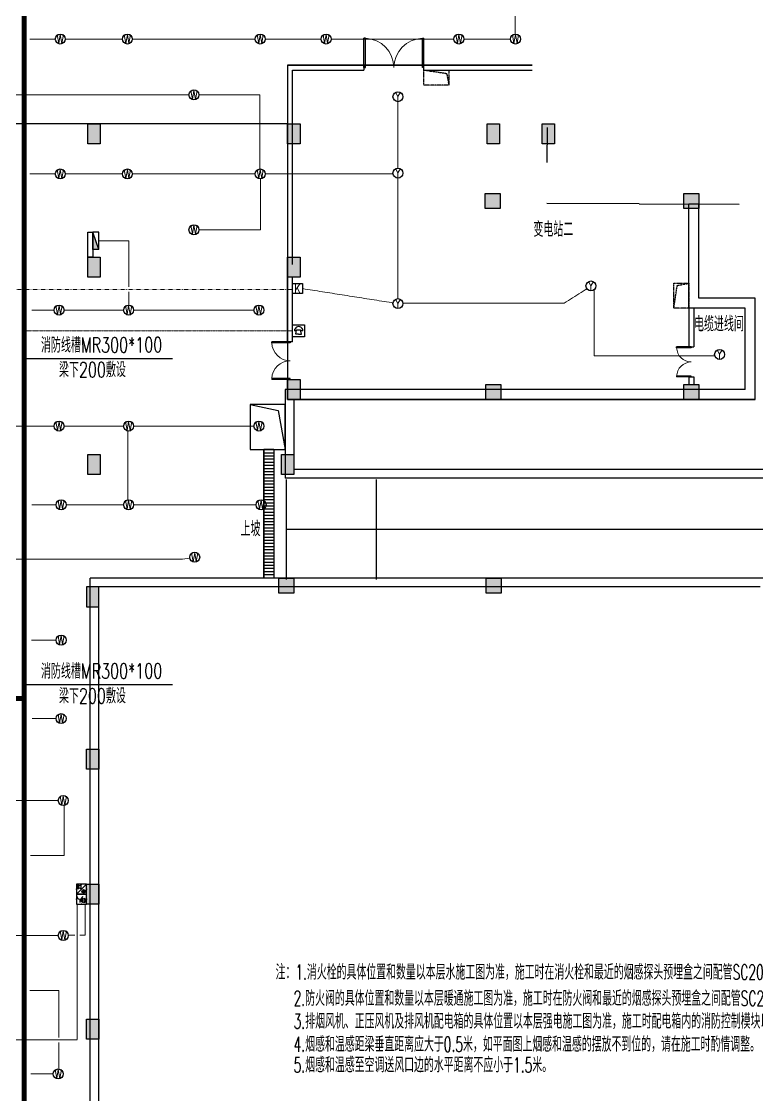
# Model space of a CAD drawing. Extents: x -1348811 to 123514, y -640545 to 749356.
# Drawn here: x -533452 to -504003, y -584104 to -541123 of the extents above; entities that cross this region are included whole.
import ezdxf
from ezdxf.enums import TextEntityAlignment as Align

# ---------------------------------------------------------------- set-up
doc = ezdxf.new("R2010")
doc.units = 0
doc.header["$LTSCALE"] = 10
doc.header["$MEASUREMENT"] = 0
for name, pattern in [('8.17_for siteplandwg$0$DASH', [0.35, 0.25, -0.1]), ('ACAD_ISO11W100', [33.5, 12, -3, 12, -3, 0.5, -3]), ('DASH', [0.35, 0.25, -0.1]), ('DASHDOT', [25.4, 12.7, -6.35, 0, -6.35]), ('DASHED', [0.75, 0.5, -0.25]), ('常规', [20, 10, 0, 10])]:
    doc.linetypes.add(name, pattern=pattern)
doc.layers.get('0').update_dxf_attribs({"linetype": 'CONTINUOUS'})
for name, color, linetype in [('A-STAIRS', 9, 'CONTINUOUS'), ('COLU', 1, 'CONTINUOUS'), ('COLU_HATCH', 252, 'CONTINUOUS'), ('jlq', 1, 'CONTINUOUS'), ('JPS-WALL', 7, 'CONTINUOUS'), ('JPS-XHS', 7, 'CONTINUOUS'), ('RD-equip', 3, 'CONTINUOUS'), ('RD-Text', 4, 'CONTINUOUS'), ('STAIR', 9, 'CONTINUOUS'), ('STAIRS', 9, 'CONTINUOUS'), ('TEXT', 7, 'CONTINUOUS'), ('wall', 8, 'CONTINUOUS'), ('WINDOW', 4, 'CONTINUOUS'), ('大空间线缆层', 1, 'CONTINUOUS')]:
    doc.layers.add(name, color=color, linetype=linetype)
doc.layers.add('RD-Line', color=2, linetype='常规', lineweight=0)
doc.styles.add('FS1', font='txt4.shx', dxfattribs={"width": 0.8, "bigfont": 'fstxt.shx'})
doc.styles.add('FS2', font='tjromans.shx', dxfattribs={"width": 0.8, "bigfont": 'tjhztxt.shx'})
doc.styles.get("Standard").update_dxf_attribs({"font": 'GBENOR', "bigfont": 'GBCBIG'})

# ---------------------------------------------------------------- blocks, each defined once
blk = doc.blocks.new('$DorLib2D$00000002')
for p, q in [((-0.5, 0), (-0.5, 0.4875)), ((-0.475, 0.4875), (-0.5, 0.4875)), ((-0.475, 0), (-0.475, 0.4875)), ((0.475, 0), (0.475, 0.4875)), ((0.475, 0.4875), (0.5, 0.4875)), ((0.5, 0), (0.5, 0.4875)), ((-0.5, 0), (-0.475, 0)), ((0.5, 0), (0.475, 0))]:
    blk.add_line(p, q)
at = {"lineweight": 13}
for centre, start, end in [((-0.4875, 0), 0, 88.53072), ((0.4875, 0), 91.46928, 180)]:
    blk.add_arc(centre, 0.4875, start, end, dxfattribs=at)
blk = doc.blocks.new('WG')
at = {"layer": 'RD-equip'}
blk.add_circle((0, 0), 200, dxfattribs=at)
at = {"layer": 'RD-equip', "color": 4, "style": 'FS1', "width": 0.8}
blk.add_attdef('消防', text='', height=360, dxfattribs=at).set_placement((0, 0), align=Align.MIDDLE)
blk = doc.blocks.new('WWWW')
at = {"layer": 'RD-equip'}
blk.add_blockref('WG', (0, 0), dxfattribs=at).add_auto_attribs({'消防': 'W'})
blk = doc.blocks.new('yy')
at = {"layer": 'RD-equip'}
blk.add_circle((0, 0), 200, dxfattribs=at)
at = {"layer": 'RD-equip', "color": 4, "style": 'FS1', "width": 0.8}
blk.add_attdef('Y', text='', height=360, dxfattribs=at).set_placement((0, 0), align=Align.MIDDLE)
blk = doc.blocks.new('YYYY')
at = {"layer": 'RD-equip'}
blk.add_blockref('yy', (0, 0), dxfattribs=at).add_auto_attribs({'Y': 'Y'})
blk = doc.blocks.new('$equip$00001636')
for p, q in [((0.5, 0), (-0.5, 0)), ((0.5, 0), (-0.5, -1)), ((-0.5, 0), (-0.5, -1)), ((0.5, -1), (0.5, 0)), ((-0.5, -1), (0.5, -1)), ((-0.42, -0.13, 0), (-0.42, -0.43, 0)), ((-0.27, -0.13, 0), (-0.42, -0.13, 0)), ((-0.42, -0.43, 0), (-0.27, -0.43, 0)), ((-0.27, -0.18, 0), (-0.07, -0.08, 0)), ((-0.27, -0.43, 0), (-0.27, -0.13, 0)), ((-0.07, -0.48, 0), (-0.27, -0.38, 0)), ((-0.07, -0.08, 0), (-0.07, -0.48, 0)), ((0.11, -0.6), (0.34, -0.84)), ((0.11, -0.84), (0.34, -0.6))]:
    blk.add_line(p, q)
blk.add_circle((0.22, -0.72), 0.169)
for p in [(0, 0), (-0.5, -0.5), (0, -1), (0.5, -0.5)]:
    blk.add_point(p)
at = {"flags": 9}
blk.add_attdef('A', (0, 0), '', height=0.00002, dxfattribs=at)
blk.add_attdef('B', text='', height=0.4, dxfattribs=at).set_placement((0.88, -0.7), align=Align.MIDDLE_CENTER)
blk = doc.blocks.new('$equip$00001630')
for p, q in [((-0.5, 0), (-0.5, -1)), ((0.5, 0), (-0.5, 0)), ((0.5, -1), (0.5, 0)), ((-0.5, -1), (0.5, -1)), ((-0.17, -0.5), (-0.17, -0.85))]:
    blk.add_line(p, q)
for radius in [0.226, 0.113]:
    blk.add_circle((0.23, -0.64), radius)
blk.add_arc((-0.17, -0.2), 0.3, 180, 0)
for p in [(0, 0), (-0.5, -0.5), (0, -1), (0.5, -0.5)]:
    blk.add_point(p)
at = {"flags": 9}
blk.add_attdef('A', (0, 0), '', height=0.00002, dxfattribs=at)
blk.add_attdef('B', text='', height=0.4, dxfattribs=at).set_placement((0.88, -0.7), align=Align.MIDDLE_CENTER)
blk = doc.blocks.new('daadfadada')
at = {"layer": 'RD-equip'}
blk.add_lwpolyline([(-300, 600), (300, 600), (300, 0), (-300, 0)], close=True, dxfattribs=at)
at = {"layer": 'RD-equip', "color": 4, "style": 'FS1', "width": 0.8}
blk.add_attdef('M', text='', height=600, dxfattribs=at).set_placement((0, 300), align=Align.MIDDLE)
blk = doc.blocks.new('DXHS')
at = {"layer": 'JPS-XHS'}
blk.add_hatch(color=256, dxfattribs=at).paths.add_polyline_path([(-350, 240), (-350, 0), (350, 0)])
at = {"layer": 'JPS-XHS', "linetype": 'Continuous'}
for p, q in [((-350, 240), (-350, 0)), ((-350, 240), (350, 240)), ((-350, 0), (350, 0)), ((350, 240), (350, 0))]:
    blk.add_line(p, q, dxfattribs=at)
at = {"layer": 'JPS-XHS'}
blk.add_line((-350, 240), (350, 0), dxfattribs=at)
blk = doc.blocks.new('adfarq2daasdfwqdf')
at = {"color": 4}
for p, q in [((-73, 0), (-139, 0)), ((-94, -112), (-67, 29)), ((-67, 29), (62, 29)), ((94, -112), (62, 29)), ((139, 0), (71, 0)), ((0, -112), (-94, -112)), ((0, -112), (94, -112))]:
    blk.add_line(p, q, dxfattribs=at)
blk.add_ellipse((0, 0), major_axis=(98.3, 98.3), ratio=1, start_param=5.497787, end_param=8.63938, dxfattribs=at)
at = {"layer": 'RD-equip'}
blk.add_lwpolyline([(-201, 200), (199, 200), (199, -200), (-201, -200)], close=True, dxfattribs=at)

msp = doc.modelspace()

# ---------------------------------------------------------------- hatches: boundary and pattern name
at = {"layer": 'COLU_HATCH'}
for points in [[(-530803.4, -545216.4), (-530303.4, -545216.4), (-530303.4, -546016.4), (-530803.4, -546016.4)], [(-522803.4, -545216.4), (-522303.4, -545216.4), (-522303.4, -546016.4), (-522803.4, -546016.4)], [(-514826.1, -545216.4), (-514326.1, -545216.4), (-514326.1, -546016.4), (-514826.1, -546016.4)], [(-512625.1, -545222.9), (-512125.1, -545222.9), (-512125.1, -546022.9), (-512625.1, -546022.9)], [(-514898.9, -548007.4), (-514298.9, -548007.4), (-514298.9, -548607.4), (-514898.9, -548607.4)], [(-506953.7, -548007.4), (-506353.7, -548007.4), (-506353.7, -548607.4), (-506953.7, -548607.4)], [(-530803.4, -550549.8), (-530303.4, -550549.8), (-530303.4, -551349.8), (-530803.4, -551349.8)], [(-522803.4, -550549.8), (-522303.4, -550549.8), (-522303.4, -551349.8), (-522803.4, -551349.8)], [(-522803.4, -555449.8), (-522303.4, -555449.8), (-522303.4, -556249.8), (-522803.4, -556249.8)], [(-514876.1, -555649.8), (-514276.1, -555649.8), (-514276.1, -556249.8), (-514876.1, -556249.8)], [(-506953.4, -555649.8), (-506353.4, -555649.8), (-506353.4, -556249.8), (-506953.4, -556249.8)], [(-530803.4, -558449.8), (-530303.4, -558449.8), (-530303.4, -559249.8), (-530803.4, -559249.8)], [(-523053.4, -558449.8), (-522553.4, -558449.8), (-522553.4, -559249.8), (-523053.4, -559249.8)], [(-523153.4, -563399.8), (-522553.4, -563399.8), (-522553.4, -563999.8), (-523153.4, -563999.8)], [(-514853.4, -563399.8), (-514253.4, -563399.8), (-514253.4, -563999.8), (-514853.4, -563999.8)], [(-530853.4, -564549.8), (-530353.4, -564549.8), (-530353.4, -563749.8), (-530853.4, -563749.8)], [(-530853.4, -570249.8), (-530353.4, -570249.8), (-530353.4, -571049.8), (-530853.4, -571049.8)], [(-530853.4, -575649.8), (-530353.4, -575649.8), (-530353.4, -576449.8), (-530853.4, -576449.8)], [(-530853.4, -581049.8), (-530353.4, -581049.8), (-530353.4, -581849.8), (-530853.4, -581849.8)]]:
    msp.add_hatch(color=256, dxfattribs=at).paths.add_polyline_path(points)
at = {"layer": 'STAIRS'}
h = msp.add_hatch(dxfattribs=at)
h.set_pattern_fill('ANSI31', color=252, scale=1000, angle=315, style=0)
h.set_pattern_definition([(0, (-485.74, -365756.97), (4e-14, 125), [])])
h.paths.add_polyline_path([(-523753.4, -558249.8), (-523353.4, -558249.8), (-523353.4, -563399.8), (-523753.4, -563399.8)])

# ---------------------------------------------------------------- linework, layer by layer
at = {"layer": 'A-STAIRS', "linetype": 'ByBlock'}
for p, q in [((-523753.4, -558249.8), (-523753.4, -563399.8)), ((-523353.4, -558249.8), (-523353.4, -563399.8)), ((-522853.4, -563449.8), (-522853.4, -559449.8)), ((-519253.4, -563449.8), (-519253.4, -559449.8)), ((-523353.4, -563399.8), (-523753.4, -563399.8))]:
    msp.add_line(p, q, dxfattribs=at)
at = {"layer": 'A-STAIRS'}
msp.add_line((-523353.4, -558249.8), (-523753.4, -558249.8), dxfattribs=at)
at = {"layer": 'A-STAIRS', "linetype": 'DASH'}
for points in [[(-517353.4, -543066.4), (-516441.2, -543202.3), (-516353.4, -543666.4)], [(-507353.4, -552599.8), (-507217.5, -551687.7), (-506753.4, -551599.8)]]:
    msp.add_lwpolyline(points, dxfattribs=at)
for points in [[(-516353.4, -543666.4), (-517353.4, -543666.4), (-517353.4, -543066.4), (-516353.4, -543066.4)], [(-506753.4, -551599.8), (-506753.4, -552599.8), (-507353.4, -552599.8), (-507353.4, -551599.8)]]:
    msp.add_lwpolyline(points, close=True, dxfattribs=at)
at = {"layer": 'A-STAIRS', "linetype": 'ByBlock'}
for points in [[(-524303.4, -558249.8), (-522903.4, -558249.8), (-522903.4, -556449.8), (-524303.4, -556449.8)], [(-523753.4, -558249.8), (-523353.4, -558249.8), (-523353.4, -563399.8), (-523753.4, -563399.8)]]:
    msp.add_lwpolyline(points, close=True, dxfattribs=at)
for points in [[(-524303.4, -556449.8), (-523185, -556688.5), (-522903.4, -558249.8)], [(-475253.4, -561449.8), (-522853.4, -561449.8)]]:
    msp.add_lwpolyline(points, dxfattribs=at)
at = {"layer": 'COLU'}
for points in [[(-530803.4, -545216.4), (-530303.4, -545216.4), (-530303.4, -546016.4), (-530803.4, -546016.4)], [(-522803.4, -545216.4), (-522303.4, -545216.4), (-522303.4, -546016.4), (-522803.4, -546016.4)], [(-514826.1, -545216.4), (-514326.1, -545216.4), (-514326.1, -546016.4), (-514826.1, -546016.4)], [(-512625.1, -545222.9), (-512125.1, -545222.9), (-512125.1, -546022.9), (-512625.1, -546022.9)], [(-514898.9, -548007.4), (-514298.9, -548007.4), (-514298.9, -548607.4), (-514898.9, -548607.4)], [(-506953.7, -548007.4), (-506353.7, -548007.4), (-506353.7, -548607.4), (-506953.7, -548607.4)], [(-530803.4, -550549.8), (-530303.4, -550549.8), (-530303.4, -551349.8), (-530803.4, -551349.8)], [(-522803.4, -550549.8), (-522303.4, -550549.8), (-522303.4, -551349.8), (-522803.4, -551349.8)], [(-522803.4, -555449.8), (-522303.4, -555449.8), (-522303.4, -556249.8), (-522803.4, -556249.8)], [(-514876.1, -555649.8), (-514276.1, -555649.8), (-514276.1, -556249.8), (-514876.1, -556249.8)], [(-506953.4, -555649.8), (-506353.4, -555649.8), (-506353.4, -556249.8), (-506953.4, -556249.8)], [(-530803.4, -558449.8), (-530303.4, -558449.8), (-530303.4, -559249.8), (-530803.4, -559249.8)], [(-523053.4, -558449.8), (-522553.4, -558449.8), (-522553.4, -559249.8), (-523053.4, -559249.8)], [(-523153.4, -563399.8), (-522553.4, -563399.8), (-522553.4, -563999.8), (-523153.4, -563999.8)], [(-514853.4, -563399.8), (-514253.4, -563399.8), (-514253.4, -563999.8), (-514853.4, -563999.8)], [(-530853.4, -564549.8), (-530353.4, -564549.8), (-530353.4, -563749.8), (-530853.4, -563749.8)], [(-530853.4, -570249.8), (-530353.4, -570249.8), (-530353.4, -571049.8), (-530853.4, -571049.8)], [(-530853.4, -575649.8), (-530353.4, -575649.8), (-530353.4, -576449.8), (-530853.4, -576449.8)], [(-530853.4, -581049.8), (-530353.4, -581049.8), (-530353.4, -581849.8), (-530853.4, -581849.8)]]:
    msp.add_lwpolyline(points, close=True, dxfattribs=at)
at = {"layer": 'jlq'}
for p, q in [((-506753.4, -552599.8), (-506753.4, -548430.6)), ((-506753.4, -552599.8), (-506753.4, -548430.6)), ((-506353.4, -548431.8), (-506753.4, -548431.8)), ((-506353.4, -552199.8), (-506353.4, -548431.8)), ((-506353.4, -552199.8), (-506353.4, -548431.8)), ((-504103.4, -552199.8), (-506353.4, -552199.8)), ((-504103.4, -552199.8), (-506353.4, -552199.8)), ((-504103.4, -556249.8), (-504103.4, -552199.8)), ((-504103.4, -556249.8), (-504103.4, -552199.8)), ((-504503.4, -552599.8), (-506753.4, -552599.8)), ((-504503.4, -552599.8), (-506753.4, -552599.8)), ((-504503.4, -555849.8), (-504503.4, -552599.8)), ((-504503.4, -555849.8), (-504503.4, -552599.8)), ((-504503.4, -555849.8), (-522903.4, -555849.8)), ((-522903.4, -555849.8), (-522903.4, -559399.8)), ((-522553.4, -556249.8), (-522553.4, -559049.8)), ((-504103.4, -556249.8), (-522553.4, -556249.8)), ((-501120.3, -559049.8), (-522553.4, -559049.8)), ((-501327.5, -559399.8), (-522903.4, -559399.8)), ((-530703.4, -587699.8), (-530703.4, -563399.8)), ((-503696, -563399.8), (-530703.4, -563399.8)), ((-530353.4, -588049.8), (-530353.4, -563749.8)), ((-503903.2, -563749.8), (-530353.4, -563749.8))]:
    msp.add_line(p, q, dxfattribs=at)
at = {"layer": 'JPS-WALL'}
msp.add_lwpolyline([(-530603.4, -549549.8), (-530603.4, -550549.8), (-530803.4, -550549.8), (-530803.4, -549549.8)], close=True, dxfattribs=at)
at = {"layer": 'RD-Line'}
for p, q in [((-513693.1, -541625.7), (-513693.1, -538375.9)), ((-532099.6, -541825.6), (-533119.8, -541825.6)), ((-529414.5, -541825.6), (-531699.6, -541825.6)), ((-524099.6, -541825.6), (-529014.5, -541825.6)), ((-521464.5, -541825.6), (-523699.6, -541825.6)), ((-516149.6, -541825.6), (-521064.5, -541825.6)), ((-513886.2, -541825.6), (-515749.6, -541825.6)), ((-534350.9, -544056.3), (-526750.8, -544056.3)), ((-526350.9, -544056.3), (-523912.1, -544056.3)), ((-523912.1, -547026), (-523912.1, -544056.3)), ((-518389.3, -544334.2), (-518389.3, -546991)), ((-533119.3, -547225.6), (-532099.6, -547225.6)), ((-531699.6, -547225.6), (-529414.5, -547225.6)), ((-529014.5, -547225.6), (-524099.6, -547225.6)), ((-523892, -547425.5), (-523892, -549460.6)), ((-523699.9, -547214.8), (-518587.8, -547214.8)), ((-518389.3, -547391), (-518389.3, -552214.8)), ((-526350.8, -549460.6), (-523892, -549460.6)), ((-530363.4, -549899.8), (-529162.4, -549899.8)), ((-529162.4, -551742.8), (-529162.4, -549899.8)), ((-522203.4, -551814.6), (-518586.8, -552383.7)), ((-511738.4, -552398.8), (-510834.1, -551816.8)), ((-510532.4, -551857.6), (-510532.4, -554497.2)), ((-529162.4, -552474.3), (-529162.4, -551942.8)), ((-532149.6, -552674.3), (-533040, -552674.3)), ((-529364.5, -552674.3), (-531749.6, -552674.3)), ((-524149.6, -552674.3), (-528964.5, -552674.3)), ((-518189.9, -552398.8), (-511738.4, -552398.8)), ((-505712.1, -554497.2), (-510532.4, -554497.2)), ((-536964.5, -557316.2), (-532149.6, -557316.2)), ((-531749.6, -557316.2), (-529364.5, -557316.2)), ((-528964.5, -557316.2), (-524149.6, -557316.2)), ((-529190.3, -560266.8), (-529190.3, -557514.5)), ((-533038.1, -560465.1), (-532066.9, -560465.1)), ((-531666.9, -560465.1), (-529364.5, -560465.1)), ((-528964.5, -560465.1), (-524066.9, -560465.1)), ((-527010, -562641.8), (-526719.3, -562594.2)), ((-527010, -562641.8), (-534322, -562641.8)), ((-533056.1, -565881.5), (-532066.9, -565881.5)), ((-532066.9, -569021.2), (-533028.6, -569021.2)), ((-537013.8, -572300.2), (-531979.7, -572300.2)), ((-531748.3, -572497.7), (-531748.3, -574501.1)), ((-533090.7, -574501.1), (-531748.3, -574501.1)), ((-530904.6, -576445.3), (-530904.6, -577682.5)), ((-537013.8, -577700.2), (-531979.7, -577700.2)), ((-531580.5, -577682.5), (-531321.8, -577682.5)), ((-531121.8, -577682.5), (-530904.6, -577682.5)), ((-533120, -579895.5), (-531956.3, -579895.5)), ((-531956.3, -581777.5), (-531956.3, -579895.5)), ((-531956.3, -583042.6), (-531956.3, -581977.5)), ((-533072.3, -583241.1), (-532180.2, -583241.1))]:
    msp.add_line(p, q, dxfattribs=at)
at = {"layer": 'RD-Line', "color": 1, "linetype": 'DASHDOT', "ltscale": 0.05}
msp.add_line((-522603.4, -551842.8), (-537897.1, -551842.8), dxfattribs=at)
at = {"layer": 'RD-Line', "linetype": '8.17_for siteplandwg$0$DASH'}
msp.add_line((-522603.2, -553499.9), (-533341.7, -553499.9), dxfattribs=at)
at = {"layer": 'RD-Line', "color": 1, "linetype": 'ACAD_ISO11W100', "ltscale": 0.05}
for p in [(-531221.8, -576445.3), (-554153.4, -581877.5)]:
    msp.add_line(p, (-531221.8, -581877.5), dxfattribs=at)
at = {"layer": 'RD-Line', "linetype": 'DASHED', "ltscale": 0.8, "const_width": 200}
for points in [[(-593857.2, -602852.8), (-593857.2, -584767.5), (-533341.7, -584767.5), (-533341.7, -497934.3), (-527884.8, -497934.3), (-527884.8, -388234.7)], [(-533341.7, -568210.2), (-584990.9, -568210.2)]]:
    msp.add_lwpolyline(points, dxfattribs=at)
at = {"layer": 'RD-Text'}
for p, q in [((-533341.7, -554610.8), (-527404.3, -554610.8)), ((-533341.7, -567662.2), (-527404.3, -567662.2))]:
    msp.add_line(p, q, dxfattribs=at)
at = {"layer": 'STAIR'}
msp.add_line((-522803.4, -545216.4), (-541567, -545216.4), dxfattribs=at)
at = {"layer": 'wall', "linetype": 'ByBlock'}
for p, q in [((-522803.4, -542866.4), (-522803.4, -550846.9)), ((-522803.4, -542866.4), (-519753.4, -542866.4)), ((-522603.4, -543066.4), (-519753.4, -543066.4)), ((-522603.4, -550846.9), (-522603.4, -543066.4)), ((-519753.4, -542866.4), (-519753.4, -543066.4)), ((-517353.4, -542866.4), (-513018.1, -542866.4)), ((-517353.4, -543066.4), (-517353.4, -542866.4)), ((-517353.4, -543066.4), (-513018.7, -543066.4)), ((-506753.4, -552599.8), (-506753.4, -554150)), ((-506553.4, -552599.8), (-506553.4, -554150)), ((-522603.4, -553949.8), (-522803.4, -553949.8)), ((-506753.4, -554150), (-506553.4, -554150)), ((-506753.4, -555350), (-506753.4, -555649.8)), ((-506753.4, -555350), (-506553.4, -555350)), ((-506553.4, -555350), (-506553.4, -555649.8))]:
    msp.add_line(p, q, dxfattribs=at)
at = {"layer": 'wall'}
for p, q in [((-512425.5, -545363.7), (-512429.7, -546763.7)), ((-508734.6, -548424.7), (-512434.6, -548413.7)), ((-508734.6, -548424.7), (-504734.6, -548436.6)), ((-522803.4, -553949.8), (-522803.4, -551349.8)), ((-522603.4, -553949.8), (-522603.4, -551349.8))]:
    msp.add_line(p, q, dxfattribs=at)
msp.add_lwpolyline([(-513018.1, -542866.4), (-522803.4, -542866.4), (-522803.4, -556249.8), (-504103.4, -556249.8), (-504103.4, -552199.8), (-506353.4, -552199.8), (-506353.4, -548431.9)], dxfattribs=at)
at = {"layer": 'WINDOW', "linetype": 'ByBlock'}
for p, q in [((-519753.4, -542866.4), (-517353.4, -542866.4)), ((-522803.4, -553949.8), (-522803.4, -555449.8))]:
    msp.add_line(p, q, dxfattribs=at)

# ---------------------------------------------------------------- block references
at = {"layer": 'JPS-XHS', "xscale": -1, "rotation": 270}
msp.add_blockref('DXHS', (-530603.4, -549899.8), dxfattribs=at)
at = {"layer": 'RD-equip'}
for name, p in [('WWWW', (-531899.6, -541825.6)), ('WWWW', (-529214.5, -541825.6)), ('WWWW', (-523899.6, -541825.6)), ('WWWW', (-521264.5, -541825.6)), ('WWWW', (-515949.6, -541825.6)), ('WWWW', (-513686.2, -541825.6)), ('WWWW', (-526550.8, -544060.6)), ('YYYY', (-518389.3, -544134.2)), ('WWWW', (-531899.6, -547225.6)), ('WWWW', (-529214.5, -547225.6)), ('WWWW', (-523899.6, -547225.6)), ('YYYY', (-518389.3, -547191)), ('WWWW', (-526550.8, -549460.6)), ('YYYY', (-510665.9, -551708.6)), ('YYYY', (-518389.3, -552414.8)), ('WWWW', (-531949.6, -552674.3)), ('WWWW', (-529164.5, -552674.3)), ('WWWW', (-523949.6, -552674.3)), ('YYYY', (-505518.4, -554447.5)), ('WWWW', (-531949.6, -557316.2)), ('WWWW', (-529164.5, -557316.2)), ('WWWW', (-523949.6, -557316.2)), ('WWWW', (-531866.9, -560465.1)), ('WWWW', (-529164.5, -560465.1)), ('WWWW', (-523866.9, -560465.1)), ('WWWW', (-526522, -562561.9)), ('WWWW', (-531866.9, -565881.5)), ('WWWW', (-531866.9, -569021.2)), ('WWWW', (-531779.7, -572300.2)), ('WWWW', (-531779.7, -577700.2)), ('WWWW', (-531980.2, -583241.1))]:
    msp.add_blockref(name, p, dxfattribs=at)
at = {"layer": 'RD-equip', "xscale": 0.6666700001806021, "yscale": 0.6666699999477714, "zscale": 0.66667}
msp.add_blockref('daadfadada', (-522403.4, -552014.6), dxfattribs=at).add_auto_attribs({'M': 'K'})
at = {"layer": 'RD-equip', "xscale": 399.9743999999482, "yscale": 399.9743999999482}
for name, p, zscale in [('$equip$00001636', (-531053.4, -575645.4), 399.9744), ('$equip$00001630', (-531053.4, -576045.3), 399.9744000000001)]:
    msp.add_blockref(name, p, dxfattribs=dict(at, zscale=zscale))
at = {"layer": 'WINDOW', "linetype": 'ByBlock'}
for p, xscale, yscale, zscale, rotation in [((-518553.4, -542966.4), 2400, 2400, 2400, 359.9999999999889), ((-522703.4, -554699.8), -1500, 1500, 1500, 89.99999999999113), ((-506653.4, -554750), -1200, 1200, 1200, 90)]:
    msp.add_blockref('$DorLib2D$00000002', p, dxfattribs=dict(at, xscale=xscale, yscale=yscale, zscale=zscale, rotation=rotation))
at = {"layer": '大空间线缆层', "linetype": '常规', "xscale": 1.200000000000058, "yscale": 1.199999999953434, "zscale": 1.2, "rotation": 0.03429375488022728}
msp.add_blockref('adfarq2daasdfwqdf', (-522362, -553499.7), dxfattribs=at)

# ---------------------------------------------------------------- texts
at = {"layer": 'RD-Text', "style": 'FS2', "width": 0.7}
for s, p in [('消防线槽MR300*100', (-532670.7, -554374.8)), ('梁下200敷设', (-531949.7, -555363.4)), ('消防线槽MR300*100', (-532670.7, -567426.2)), ('梁下200敷设', (-531949.7, -568414.9))]:
    msp.add_text(s, height=600, rotation=0.16112, dxfattribs=at).set_placement(p)
at = {"layer": 'RD-Text', "style": 'FS1', "width": 0.6}
for s, p in [('注：1.消火栓的具体位置和数量以本层水施工图为准，施工时在消火栓和最近的烟感探头预埋盒之间配管SC20相连。', (-523285.3, -579466.8)), ('2.防火阀的具体位置和数量以本层暖通施工图为准，施工时在防火阀和最近的烟感探头预埋盒之间配管SC20相连。', (-522563.2, -580516.1)), ('3.排烟风机、正压风机及排风机配电箱的具体位置以本层强电施工图为准，施工时配电箱内的消防控制模块以配电箱位置为准。', (-522563.2, -581430.3)), ('4.烟感和温感距梁垂直距离应大于0.5米，如平面图上烟感和温感的摆放不到位的，请在施工时酌情调整。', (-522563.2, -582351.8)), ('5.烟感和温感至空调送风口边的水平距离不应小于1.5米。', (-522563.2, -583178.5))]:
    msp.add_text(s, height=600, dxfattribs=at).set_placement(p)
at = {"layer": 'TEXT', "style": 'FS2', "width": 0.7}
for s, p in [('变电站二', (-512970.4, -549741.5)), ('电缆进线间', (-506543.2, -553530.5)), ('上坡', (-524682.9, -561727.2))]:
    msp.add_text(s, height=600, rotation=0.16112, dxfattribs=at).set_placement(p)

doc.saveas('drawing.dxf')
